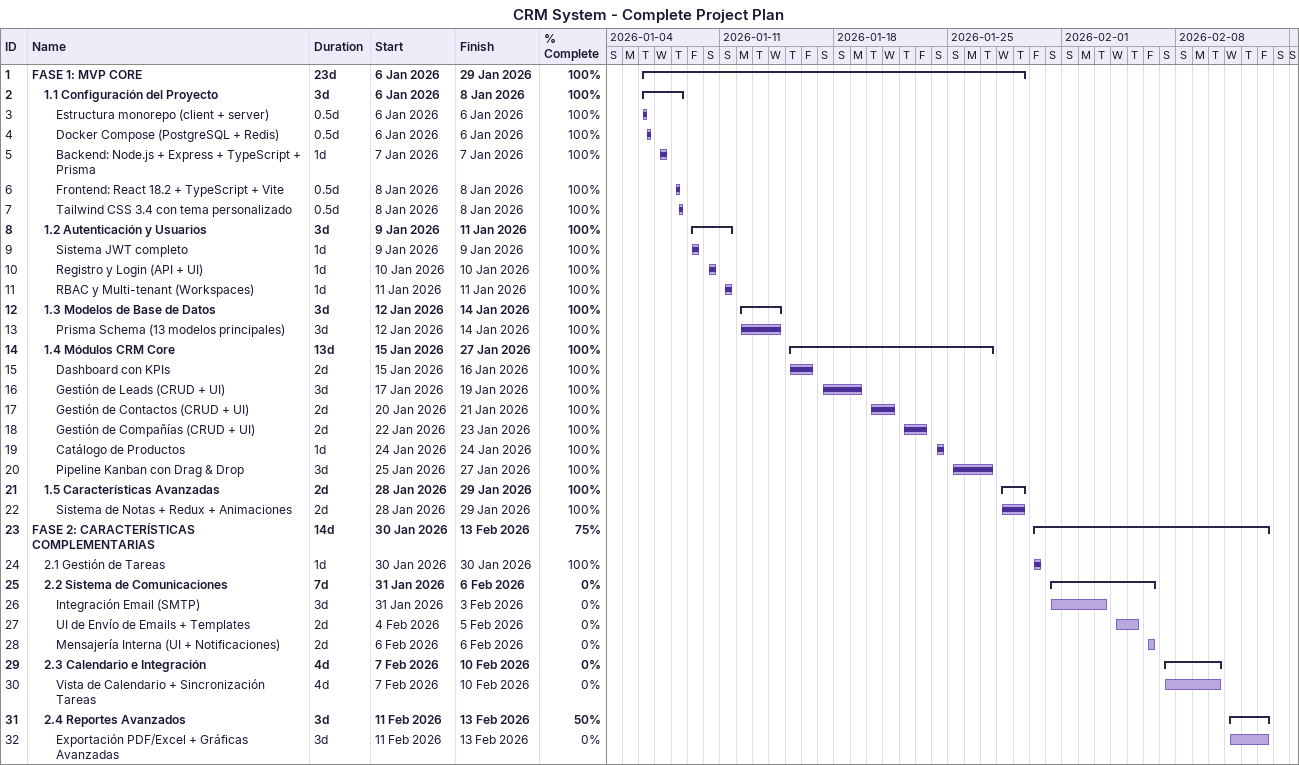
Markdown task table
CRM System - Complete Project Plan

| ID | Level | Task | Duration | Start | Finish | % complete |
|---|---|---|---|---|---|---|
| 1 | 1 | **FASE 1: MVP CORE** | 23d | 2026-01-06 | 2026-01-29 | 100 |
| 2 | 2 | **1.1 Configuración del Proyecto** | 3d | 2026-01-06 | 2026-01-08 | 100 |
| 3 | 3 | Estructura monorepo (client + server) | 0.5d | 2026-01-06 | 2026-01-06 | 100 |
| 4 | 3 | Docker Compose (PostgreSQL + Redis) | 0.5d | 2026-01-06 | 2026-01-06 | 100 |
| 5 | 3 | Backend: Node.js + Express + TypeScript + Prisma | 1d | 2026-01-07 | 2026-01-07 | 100 |
| 6 | 3 | Frontend: React 18.2 + TypeScript + Vite | 0.5d | 2026-01-08 | 2026-01-08 | 100 |
| 7 | 3 | Tailwind CSS 3.4 con tema personalizado | 0.5d | 2026-01-08 | 2026-01-08 | 100 |
| 8 | 2 | **1.2 Autenticación y Usuarios** | 3d | 2026-01-09 | 2026-01-11 | 100 |
| 9 | 3 | Sistema JWT completo | 1d | 2026-01-09 | 2026-01-09 | 100 |
| 10 | 3 | Registro y Login (API + UI) | 1d | 2026-01-10 | 2026-01-10 | 100 |
| 11 | 3 | RBAC y Multi-tenant (Workspaces) | 1d | 2026-01-11 | 2026-01-11 | 100 |
| 12 | 2 | **1.3 Modelos de Base de Datos** | 3d | 2026-01-12 | 2026-01-14 | 100 |
| 13 | 3 | Prisma Schema (13 modelos principales) | 3d | 2026-01-12 | 2026-01-14 | 100 |
| 14 | 2 | **1.4 Módulos CRM Core** | 13d | 2026-01-15 | 2026-01-27 | 100 |
| 15 | 3 | Dashboard con KPIs | 2d | 2026-01-15 | 2026-01-16 | 100 |
| 16 | 3 | Gestión de Leads (CRUD + UI) | 3d | 2026-01-17 | 2026-01-19 | 100 |
| 17 | 3 | Gestión de Contactos (CRUD + UI) | 2d | 2026-01-20 | 2026-01-21 | 100 |
| 18 | 3 | Gestión de Compañías (CRUD + UI) | 2d | 2026-01-22 | 2026-01-23 | 100 |
| 19 | 3 | Catálogo de Productos | 1d | 2026-01-24 | 2026-01-24 | 100 |
| 20 | 3 | Pipeline Kanban con Drag & Drop | 3d | 2026-01-25 | 2026-01-27 | 100 |
| 21 | 2 | **1.5 Características Avanzadas** | 2d | 2026-01-28 | 2026-01-29 | 100 |
| 22 | 3 | Sistema de Notas + Redux + Animaciones | 2d | 2026-01-28 | 2026-01-29 | 100 |
| 23 | 1 | **FASE 2: CARACTERÍSTICAS COMPLEMENTARIAS** | 14d | 2026-01-30 | 2026-02-13 | 75 |
| 24 | 2 | 2.1 Gestión de Tareas | 1d | 2026-01-30 | 2026-01-30 | 100 |
| 25 | 2 | **2.2 Sistema de Comunicaciones** | 7d | 2026-01-31 | 2026-02-06 | 0 |
| 26 | 3 | Integración Email (SMTP) | 3d | 2026-01-31 | 2026-02-03 | 0 |
| 27 | 3 | UI de Envío de Emails + Templates | 2d | 2026-02-04 | 2026-02-05 | 0 |
| 28 | 3 | Mensajería Interna (UI + Notificaciones) | 2d | 2026-02-06 | 2026-02-06 | 0 |
| 29 | 2 | **2.3 Calendario e Integración** | 4d | 2026-02-07 | 2026-02-10 | 0 |
| 30 | 3 | Vista de Calendario + Sincronización Tareas | 4d | 2026-02-07 | 2026-02-10 | 0 |
| 31 | 2 | **2.4 Reportes Avanzados** | 3d | 2026-02-11 | 2026-02-13 | 50 |
| 32 | 3 | Exportación PDF/Excel + Gráficas Avanzadas | 3d | 2026-02-11 | 2026-02-13 | 0 |
